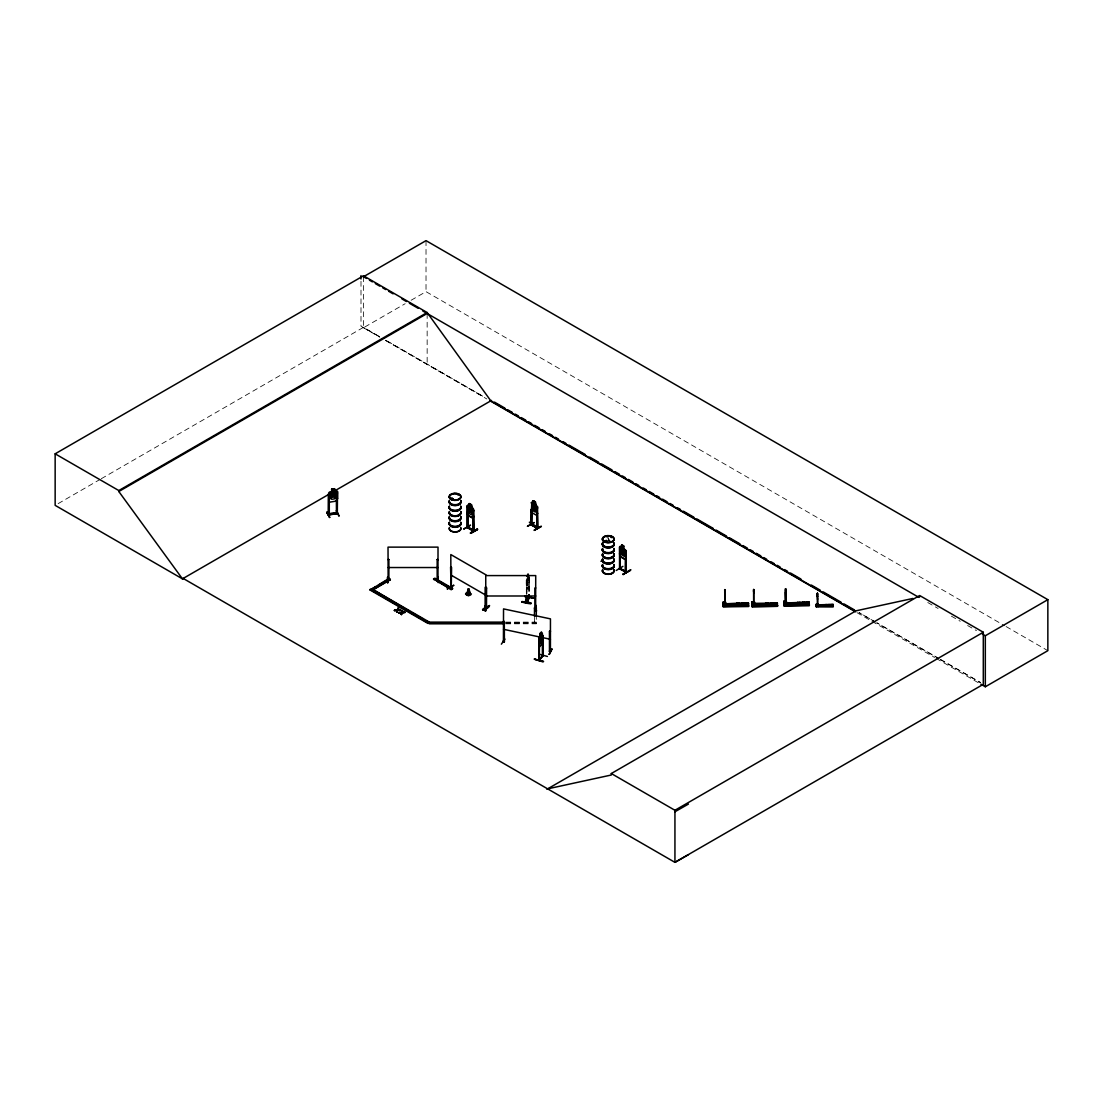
<?xml version="1.0" encoding="UTF-8"?>
<svg xmlns="http://www.w3.org/2000/svg" width="1103" height="1103" viewBox="0 0 1103 1103"><rect width="100%" height="100%" fill="white"/><g stroke="black" fill="none" stroke-linecap="round" stroke-linejoin="round"><path stroke-width="0.75" stroke-dasharray="5 3.75" d="M528.709 585.362C531.963 573.56 522.725 600.156 528.806 585.376M526.365 594.076L526.241 580.661L528.047 576.552M527.275 578.151L526.214 580.674M527.234 578.124L526.683 594.131M526.931 581.764L526.931 593.676M526.186 583.046L528.999 577.986M58.128 503.644L99.808 479.571M101.297 478.716L363.494 327.329L379.777 336.732M363.494 276.743L363.494 327.756L405.187 303.697M411.129 300.25L426.02 291.661L1004.599 625.704M608.498 539.67L609.987 540.442L608.429 539.712L608.58 537.12M505.726 622.12L536.306 622.12M505.726 622.754L536.306 622.754M505.726 623.167L536.306 623.167M505.726 623.802L536.306 623.802L536.306 617.308M526.31 587.444L526.627 589.36M379.556 336.856L360.998 326.185L360.998 280.658M385.499 340.276L483.39 396.57L385.705 340.151M875.272 621.927L858.961 612.537L875.23 621.94M939.053 658.601L876.761 622.768L938.887 658.698M940.528 659.442L980.581 682.481M1006.101 626.559L1047.85 650.673M927.775 602.528L938.101 608.484M951.379 616.15L960.244 621.265M967.621 625.525L976.472 630.64M940.363 659.539L980.333 682.619M363.494 327.756L379.777 337.16M385.705 340.579L486.85 398.969M856.976 612.661L870.405 620.424M871.908 621.279L934.586 657.471M936.075 658.339L979.354 683.322M606.76 537.492L608.07 538.236L608.07 537.409M608.429 539.712L609.518 541.173M526.71 584.493L527.179 585.665L528.502 578.096M534.486 617.308L534.486 622.754M529.399 577.172L529.399 592.476M529.15 577.641L529.15 594.641M528.999 575.614L529.082 592.421M528.833 577.586L528.833 592.89M427.151 313.486L427.151 364.5M426.02 240.647L426.02 291.661M608.236 540.277A5.846 3.378 0 0 1 609.752 540.387M528.047 577.379L527.179 583.652L528.047 577.379"/><path stroke-width="1.5" d="M725.029 593L724.809 605.257L724.74 589.788M725.043 594.517L725.002 605.257L724.726 589.609L724.685 590.326M753.721 592.78L753.694 605.023L753.625 589.374L753.583 591.401M785.584 604.389L785.488 588.781L785.584 604.389L785.612 592.146M723.085 602.803L723.416 602.583M724.519 602.721L724.381 603.107M752.025 602.858L754.535 602.073L751.97 602.114M752.315 602.376L752.274 604.94C751.295 600.873 752.439 603.713 753.418 602.335M783.916 602.445L784.109 601.245L784.205 602.459M783.847 601.88L786.425 601.659L783.847 601.48M784.192 602.403L785.708 602.238L784.261 602.266M784.936 602.362L785.267 602.459M816.758 604.389L817.254 604.43M816.289 603.989L818.012 604.099L816.303 604.541M817.613 598.653L817.475 599.343M724.188 602.941L723.375 602.583M752.991 602.886L753.377 602.417M723.085 602.665L725.65 602.307L723.072 602.348L723.072 603.672M753.832 589.553L753.597 592.201M817.475 598.653L817.42 593.097L817.585 605.809M817.613 599.053L817.461 605.809L817.351 604.265M468.348 591.622C467.548 583.446 472.939 598.06 467.079 594.476L468.43 588.947M724.919 589.609L724.699 592.435M748.454 604.306L748.427 603.313L723.044 603.851L748.427 603.051L745.849 603.355M723.168 605.85L723.196 606.884L748.565 606.526L748.537 605.492L723.154 606.03L748.551 606.195L748.427 603.051M751.97 603.975L777.339 603.603L753.652 604.127M752.053 605.795L777.436 605.257L777.463 606.292L752.094 606.65L777.463 606.292M774.747 603.12L777.312 602.817L777.45 605.961L752.067 606.236L752.232 601.88M777.463 605.961L777.436 605.257M809.23 603.438L809.202 602.445L783.819 602.983L809.202 602.183L806.624 602.486M783.943 604.982L783.971 606.03L809.34 605.657L809.312 604.885L783.93 605.078L809.326 605.271L809.202 602.183M816.275 604.871L816.289 605.561L816.275 604.871L833.192 604.458L831.483 604.651M816.358 606.788L816.771 604.279M816.344 606.443L833.289 606.774M816.289 604.83L816.358 606.678L833.289 606.429L833.192 604.458M752.453 602.996L753.197 602.886M467.741 594.793L468.182 589.112L466.79 594.007M521.857 602.155C527.317 599.991 539.491 606.622 521.871 602.073M530.957 603.051L521.995 601.507M542.773 640.429L542.373 643.435L542.359 633.315L539.202 637.079M753.694 605.616L768.281 605.919L768.157 602.941L765.592 603.244M528.999 597.509L528.833 594.586M529.426 597.605L526.793 602.596M534.693 659.291C561.537 666.226 516.273 653.817 542.952 661.897M738.789 604.954L738.541 603.81M766.213 604.747L765.923 603.961M767.95 604.458L767.647 603.658M825.913 604.968L826.767 605.588M467.493 593.138L468.292 588.974M467.079 594.476L468.72 589.085M451.83 498.322L451.127 498.79M451.43 498.542L452.133 498.446M452.823 498.79L451.761 498.322M452.85 499.011L452.575 498.446M457.993 495.109L458.296 494.751M604.858 541.228L605.781 540.828M604.747 540.718C602.886 542.221 607.725 541.614 605.285 540.635M611.889 537.064L611.31 537.63M538.802 638.499L539.27 637.051L538.802 645.241M521.981 601.88L530.97 603.465M622.671 550.907L624.712 549.818L623.333 551.914L624.767 555.719L622.892 552.189C622.037 555.609 619.472 552.879 622.437 551.376L621.072 547.722L622.726 550.659M472.911 518.272L473.738 516.163L472.994 518.231L467.81 515.322L467.217 512.399M536.706 515.322L537.506 513.267M537.575 513.322L536.761 515.432L531.66 512.481L531.053 509.558L531.66 512.481M619.528 553.651L620.203 556.546L625.304 559.497L626.118 557.387M332.954 494.489L330.569 492.71L332.43 495.275L330.486 498.584L333.065 495.73L335.615 497.756L333.657 495.095L335.533 491.91L333.023 494.309M336.401 512.978C317.829 517.514 336.25 510.399 337.325 513.584L337.504 491.593L337.532 498.391L336.512 501.052L329.563 502.168L328.639 499.824M336.512 501.052L337.532 498.391M328.377 514.811L337.311 513.364L337.408 512.605M336.705 512.978L337.311 512.619M540.084 636.017L540.084 643.545L541.973 639.244L541.449 631.895L540.029 633.48L540.029 635.99M394.447 610.124L397.218 610.111L397.204 612.151L397.976 608.125L397.314 610.18L394.447 610.552L397.314 610.18M401.506 614.206L402.181 612.551L405.008 612.179L402.181 612.965L401.506 614.633L400.968 613.888L401.506 614.633M401.616 612.248C395.081 612.468 402.595 614.371 402.278 610.607L402.278 612.62M401.616 612.661L402.278 610.607M396.666 611.834L397.218 610.111M398.514 608.429C395.743 611.2 401.947 610.8 400.196 609.407L397.976 609.711M400.968 614.316L401.52 612.592L398.748 613.034M402.181 612.965L402.816 610.91M539.505 659.346L538.802 659.566M542.428 655.982L542.8 635.204L543.145 655.761L539.146 660.463L539.174 659.208M543.09 655.003L542.662 655.637L542.841 654.81M327.164 511.861L329.563 517.472M329.618 517.128L326.681 512.33L329.687 517.5M463.853 528.971L470.526 525.138L463.908 528.957M534.321 522.615L527.386 526.324L534.017 522.505M616.232 570.499L622.919 566.349M453.857 585.362L447.294 588.905M450.741 586.575L450.948 586.617M451.499 587.72L451.499 586.975M486.23 607.064L485.265 606.857L485.885 607.16M486.161 587.361L485.334 587.154L485.237 607.546L486.244 607.781L486.161 595.551M387.911 582.329L387.898 577.324M387.484 582.687L387.415 577.283M467.107 527.606L467.837 527.965L468.003 507.38L467.176 507.173L468.003 507.38M467.769 507.518L467.962 527.73M468.072 527.303L473.959 530.488L473.104 530.295M473.642 531.37L467.176 527.579L467.217 505.67L469.382 506.029L469.313 503.561L471.56 504.774L471.491 507.325L473.738 509.421L473.725 531.37L472.994 530.198M467.534 527.441L473.973 531.205L473.297 510.441L473.104 531.039M485.623 610.772L485.623 605.781M485.196 611.131L485.141 605.726M537.147 514.398L536.94 528.199L537.147 507.601L537.809 528.392L531.012 524.766L531.756 502.334L537.575 506.58L537.575 528.516L530.957 524.766L531.232 523.815M531.853 504.54L531.591 525.125L531.356 523.884M536.913 527.468C542.4 529.923 517.031 513.681 537.492 528.53M619.665 546.964L619.9 568.679C626.656 571.451 631.15 575.077 620.134 569.176M620.451 568.307L619.486 568.004L620.231 568.431M620.107 569.134L619.789 548.246L620.231 569.176L619.776 567.866M501.355 644.166L504.926 639.106M527.234 575.601L528.075 573.891L528.144 576.566L528.792 575.38M528.047 576.552L528.999 575.614M504.223 621.637L503.423 621.472L504.223 621.637L504.429 641.891L503.451 641.684M503.506 641.918C502.168 640.719 506.029 641.45 503.451 640.94M549.542 631.274L550.452 631.261L549.542 631.274L549.611 651.721L549.652 631.095M549.446 651.128L550.535 650.935L549.597 651.749M548.894 654.313L552.093 648.812L549.391 654.396M738.955 604.83L738.927 604.017M451.155 498.914L452.795 498.914M611.186 537.354L611.917 537.106M329.439 514.122L329.301 514.88L329.287 494.254L328.473 494.378L328.473 514.991L328.611 493.027L329.563 491.979L336.484 490.932L337.435 491.69L336.484 490.932M329.356 514.867L329.342 513.874M337.38 513.571L328.666 514.977M528.957 596.82L529.219 598.005M526.931 601.425L526.793 601.852M540.305 633.66L541.09 632.695L540.305 634.501M539.215 639.547L539.229 660.435M542.331 643.38L539.257 647.185L538.843 645.172M538.967 654.134L547.419 656.464M542.386 655.568L539.505 659.291M538.843 660.394L542.8 655.609M388.945 579.406L388.132 579.406M388.973 579.585L388.118 579.144C387.056 581.047 390.269 580.247 389.028 578.427L390.324 579.806L372.649 590.008L390.324 579.172M438.084 579.406L437.091 579.42M438.084 580.15L437.16 580.123L437.16 559.538L438.015 559.717L437.16 559.538M486.657 607.863L485.361 607.615M485.554 587.017L485.651 608.58L486.657 608.594L486.588 607.588M526.545 602.169L526.931 595.372M737.287 603.92L737.797 605.133L739.038 604.168M766.02 604.03L767.426 603.782M767.853 604.389L766.433 604.623M797.896 603.396L799.703 603.369M799.73 603.755L798.089 603.906M826.767 605.726L826.437 604.927M605.588 541.38L604.816 540.801M467.217 505.781L467.934 505.271M531.053 502.83L531.784 502.43M621.706 544.772L623.953 545.985L623.802 548.577L624.891 550.052L624.891 554.726L623.802 556.119L621.775 554.947L620.686 552.3L620.686 547.626L621.775 547.405C621.044 540.732 623.209 549.749 620.286 546.385L619.528 546.923L619.555 568.817M387.925 579.944L388.973 579.93M388.876 580.178L388.876 559.524L388.022 559.538L388.876 559.524M437.988 580.15L438.015 547.129L388.022 547.129L388.132 580.15M485.775 607.629L486.685 608.043M486.588 587.982L485.747 587.982L486.588 587.982L486.492 608.635L485.747 608.387L486.685 608.387M535.727 607.601C537.133 609.132 533.245 608.442 535.824 608.387M535.7 607.85L534.817 607.863M535.7 608.594L534.983 608.332M451.086 587.816L450.589 567.094L451.417 567.3L451.251 587.885L451.417 567.3M450.617 587.554L451.417 587.678L450.741 587.32M489.456 605.588C473.794 612.716 489.856 609.366 489.401 605.533M482.824 609.807L489.456 605.878L483.197 610M183.263 578.482L182.547 578.91L55.15 505.353L55.15 453.816L363.494 275.791L427.151 312.535L490.807 400.83L855.266 611.255M363.494 275.791L363.494 276.743L426.02 240.647L1047.85 599.66L1047.85 650.673L985.324 686.769L980.857 684.177M55.15 453.816L118.807 490.559L427.151 312.535M688.437 854.66L674.939 862.353L183.181 578.441L182.45 578.854L118.807 491.511L427.151 313.486M182.45 578.854L328.818 494.351M331.7 492.614L334.471 492.172L334.471 496.86L331.7 497.301L331.7 492.614L491.524 400.417M469.313 503.561L468.292 511.089L469.382 513.722L471.408 514.894L472.498 513.515L472.498 508.828L471.408 504.857L469.382 503.685M467.837 505.215L472.939 508.166M473.89 510.786L473.063 510.579M467.81 515.322L472.939 518.12M467.203 526.889L467.837 527.22M426.268 620.961L429.232 622.685L427.95 623.429L370.07 590.008L389.028 578.427M370.07 590.008L375.778 586.713M378.729 585.017L389.028 579.061L390.324 579.806M472.994 530.943L473.297 517.238M470.526 532.79C491.593 521.402 456.559 541.118 477.199 529.026M470.526 533.204L477.516 529.55M470.884 533.369L477.502 529.523M533.163 500.721L535.41 501.934L536.348 505.987L536.348 510.675L535.258 512.054L533.232 510.882L532.142 508.249L532.142 503.561L533.232 503.354L533.232 500.679L535.41 501.934M533.163 503.23L533.3 500.803M535.41 504.443L535.258 502.017M537.74 507.945L536.913 507.725M433.576 578.923L434.872 578.179L452.547 588.382L451.251 589.76L433.576 578.923L451.251 589.126L452.547 588.382M433.576 579.558L434.872 578.813L452.547 589.016M534.376 529.936C555.388 518.658 520.175 538.209 541.063 526.503M468.334 592.228C461.633 593.442 469.892 597.895 471.395 593.855M370.07 589.374L427.95 622.781L429.232 622.037L429.288 623.802L504.03 623.802M620.286 546.385L626.118 550.645L626.035 572.581M603.231 559.952L600.914 561.303M623.871 548.536L625.98 550.673M626.049 550.687L626.049 572.54M625.456 551.79L626.283 551.996L625.456 551.79L625.456 572.278M625.304 559.497L620.244 556.491L619.665 553.651M625.387 571.616L620.231 568.652L626.283 571.63M625.484 572.25L625.677 556.753M622.919 574.001C634.542 568.996 632.35 567.604 623.292 574.622M622.919 574.429L629.91 570.761M546.923 789.279L855.997 610.828L912.939 598.446M547.639 788.852L611.296 775.009L611.296 773.534L919.64 595.51L983.297 632.253L983.297 684.329L674.939 862.353L674.939 810.278L983.297 632.253M919.64 596.985L918.923 597.412L422.711 310.922M982.373 634.046L985.324 635.755L1047.85 599.66M674.939 811.767L688.437 804.073M550.383 651.142L549.515 650.977M452.575 499.135L451.761 499.259M549.542 651.68L550.425 651.859L550.452 618.866L503.533 608.897L503.423 641.877L504.223 642.043L504.333 621.458M737.493 604.03L738.762 604.113M738.583 604.844L737.149 604.651M605.133 541.601L605.45 541.27M605.285 541.518L605.63 540.787M531.177 524.559L531.246 509.296M331.576 489.153L334.567 488.726L334.471 491.331L335.946 491.938L335.946 496.626L334.471 498.873L331.7 499.314L330.224 497.55L330.224 492.862L331.7 491.786L331.603 489.208M331.7 489.277L334.54 488.67L334.567 491.235M336.498 493.096L337.408 493.138L336.498 493.096L336.608 513.722L336.58 493.275M336.691 510.758L338.786 515.97M336.25 510.717L339.172 515.914M542.731 656.133L542.235 633.398M539.257 659.897L539.505 639.616M400.706 610.124L397.976 610.138L400.706 609.697M394.447 610.552L397.218 610.538M402.278 612.193L405.008 612.179M398.748 612.606L405.008 612.606M438.015 579.199L437.064 579.599M451.83 498.584L452.52 498.708L451.816 498.983M485.596 607.422L486.244 607.781M467.396 527.441L467.396 507.035M531.577 524.339L530.929 523.98M785.488 592.38L785.777 604.389M817.585 594.738L817.42 593.166M817.516 597.261L817.406 595.372L817.585 596.571M736.694 603.479L739.272 603.176L739.382 605.878M741.561 603.148C742.498 610.111 739.561 600.694 744.125 603.107L744.249 605.809M770.445 603.176L773.024 602.872L773.134 605.575M797.469 602.61L800.047 602.307L800.158 605.009M802.322 602.541L804.9 602.238L805.025 604.954M752.067 604.609L754.645 604.568L754.659 606.112L754.549 603.355L751.97 603.382L777.312 603.079L777.353 604.113M723.058 604.292L746.759 604.044M807.534 603.176L783.833 603.272L809.202 602.914M746.759 604.375L723.085 604.706L723.044 603.851M807.534 603.506L783.847 603.837L783.819 602.983M723.182 604.844L725.76 605.009L723.141 605.175M753.666 604.416L775.657 604.141M783.957 603.975L786.522 603.934L786.536 605.478L786.425 602.721M783.916 604.306L786.536 604.154M752.039 604.94L754.659 604.789M825.375 604.734L827.085 604.541L827.167 606.347M828.615 604.692L830.338 604.499L830.407 606.292M746.855 605.974L723.168 606.319L723.085 603.617M768.97 605.464L774.058 605.478M777.436 605.437L774.857 605.823L774.747 602.845M809.34 605.326L783.943 605.45L783.847 602.817M748.565 606.016L723.168 606.374L723.113 602.114M751.97 604.472L751.943 603.438L752.081 606.154L777.45 605.781M809.34 605.147L783.943 605.506L783.888 601.245M816.358 605.644L833.22 605.313M816.344 605.878L818.081 605.768M438.208 577.269L438.222 582.674M437.16 579.944L438.112 579.944M534.983 608.635L534.886 587.982L535.727 587.982M535.727 607.643L534.79 608.043M535.865 605.382L536.375 611.186L535.865 605.671M388.022 567.535L438.015 567.535M485.747 595.992L535.727 595.992M534.486 608.318L536.306 608.318M429.288 622.12L504.03 622.12M429.288 623.167L504.03 623.167M534.914 607.85L534.817 608.608M485.747 608.622L485.747 575.587L535.727 575.587L535.631 608.635M503.519 640.912L503.657 641.67M550.232 651.845L549.763 650.742M485.885 607.905L485.927 595.689M524.807 596.558L533.783 598.171M526.958 601.59C533.659 586.479 522.808 615.295 526.365 595.785M503.533 629.303L550.452 639.271M540.029 633.48L540.167 636.045M543.117 654.961L542.386 655.347M767.647 603.879C764.42 602.335 767.605 606.912 767.826 603.782M469.147 593.056L470.112 593.841M453.554 585.252L447.335 588.892M363.494 276.743L366.458 278.452M369.422 280.162L372.387 281.872M375.337 283.581L379.777 286.146M382.741 287.855L385.705 289.565M388.67 291.275L393.109 293.839M401.988 298.968L406.428 301.533M409.392 303.242L418.271 308.357M494.502 402.126L504.912 408.138M507.89 409.861L512.357 412.439M515.322 414.149L518.3 415.872M521.278 417.582L525.745 420.16M528.723 421.884L531.687 423.607M534.665 425.317L539.133 427.895M542.111 429.618L545.075 431.328M549.542 433.906L552.52 435.63M555.498 437.339L558.463 439.063M562.93 441.641L565.908 443.351M568.886 445.074L585.252 454.519M589.705 457.097L598.639 462.254M601.604 463.963L612.027 469.975M614.991 471.698L619.459 474.276M622.437 475.986L625.415 477.709M628.393 479.433L632.846 481.997M635.824 483.721L638.802 485.444M643.256 488.009L646.234 489.732M649.212 491.455L653.679 494.034M656.657 495.743L659.622 497.467M662.6 499.176L667.067 501.755M670.045 503.478L673.009 505.188M677.476 507.766L680.454 509.489M683.433 511.199L693.842 517.21M696.82 518.934L713.186 528.378M716.15 530.102L726.574 536.113M729.538 537.823L739.961 543.848M742.926 545.558L747.393 548.136M750.371 549.859L753.349 551.569M756.327 553.292L760.78 555.871M763.759 557.58L766.737 559.304M771.19 561.882L774.168 563.592M777.146 565.315L780.124 567.025M784.591 569.603L787.556 571.326M790.534 573.036L800.943 579.061M811.367 585.073L820.287 590.215M823.265 591.939L841.12 602.238M844.085 603.961L854.508 609.973M489.829 400.692L855.487 611.807M473.559 530.557L468.086 527.055L468.072 527.827M486.161 574.966L450.81 554.561L450.92 587.389M450.81 574.966L486.161 595.372M465.507 593.993L468.334 595.689M429.232 622.037L371.366 588.63L409.944 611.545M412.908 613.254L423.304 619.252M398.514 608.856L397.976 608.125M396.666 611.407L397.204 612.151M611.296 773.534L674.939 810.278M526.931 602.169L526.614 595.317M329.287 494.254L328.473 494.378M468.665 589.002L469.809 593.373M468.692 589.154L469.961 594.324M538.76 645.145L539.257 647.185M468.61 589.223L469.409 594.71M468.568 588.961L468.954 591.691M831.483 604.472L831.552 606.278M828.615 604.513L828.698 606.319M825.375 604.568L825.444 606.36M818.012 604.802L818.081 606.65L818.081 605.63M816.468 605.313L816.344 604.389M806.624 602.224L806.734 604.927M802.322 602.279L802.446 604.982M797.469 602.348L797.579 605.051M783.847 602.748L783.943 605.161M770.445 602.914L770.57 605.616M765.592 602.983L765.703 605.685M752.012 601.88L752.039 602.707M745.849 603.079L745.959 605.795M736.694 603.217L736.804 605.919M725.65 603.589L725.76 606.347L725.746 604.802M723.334 604.347L723.375 605.175L723.334 602.114M785.75 589.857L785.694 588.74L785.667 591.566M753.666 589.94L753.804 593.014M748.427 603.782L723.072 604.375M817.447 593.704L817.447 594.503M785.584 590.546L785.681 592.38M468.472 589.25L468.596 594.875M816.344 606.319L816.372 607.008M752.053 605.616L752.094 606.65M536.375 611.186L535.796 605.354M724.892 592.435L724.878 590.918M724.836 593.014L724.836 593.8M985.324 635.755L985.324 686.769M817.999 603.961L817.999 604.844M786.425 601.438L786.425 602.776M784.109 601.245L784.15 604.306M754.535 602.073L754.535 603.41M725.65 602.307L725.65 603.644M538.843 638.485L538.802 660.435M536.306 616.343L536.306 607.684L534.486 607.684L534.486 616.343M531.853 509.641L531.687 525.125M529.15 594.641L529.15 598.047M450.52 586.713L450.52 587.458M437.257 579.144L437.257 580.192M360.998 275.598L360.998 278.976M118.807 490.559L118.807 491.511M613.847 553.747A5.805 3.35 0 0 1 608.236 557.98A5.86 3.378 0 0 1 602.583 553.871M602.624 553.747A5.805 3.35 0 0 0 608.236 557.98A5.86 3.378 0 0 0 613.888 553.871M604.099 541.518A5.86 3.378 0 0 0 613.888 540.001A5.86 3.378 0 0 0 606.719 535.851A5.86 3.378 0 0 0 604.099 541.518A5.929 3.419 0 0 1 606.705 540.677M613.957 543.379A5.929 3.419 0 0 1 608.236 547.695A5.929 3.419 0 0 1 602.514 543.379M604.044 541.849A5.929 3.419 0 0 1 606.705 540.966M613.888 543.724A5.846 3.378 0 0 1 608.236 547.97A5.846 3.378 0 0 1 602.583 543.724M604.099 542.207A5.846 3.378 0 0 1 605.313 541.67M613.957 543.09A5.929 3.419 0 0 1 608.236 547.405A5.929 3.419 0 0 1 602.514 543.09M613.888 542.773A5.846 3.378 0 0 1 608.236 547.033A5.846 3.378 0 0 1 602.583 542.773M604.099 541.27A5.846 3.378 0 0 1 606.719 540.387M613.875 549.349A5.832 3.364 0 0 1 608.236 553.596A5.832 3.364 0 0 1 602.596 549.349M613.957 549.018A5.929 3.419 0 0 1 608.236 553.32A5.929 3.419 0 0 1 602.514 549.018M613.957 548.729A5.929 3.419 0 0 1 608.236 553.03A5.929 3.419 0 0 1 602.514 548.729M613.888 548.412A5.846 3.378 0 0 1 608.236 552.658A5.846 3.378 0 0 1 602.583 548.412M613.888 554.12A5.86 3.378 0 0 1 608.236 558.38A5.86 3.378 0 0 1 602.583 554.12M613.875 554.588A5.832 3.364 0 0 1 608.236 558.821A5.832 3.364 0 0 1 602.596 554.588M613.888 569.92A5.86 3.378 0 0 1 608.236 574.18A5.86 3.378 0 0 1 602.583 569.92M613.861 569.796A5.818 3.364 0 0 1 608.236 574.015A5.818 3.364 0 0 1 602.61 569.796M613.888 559.772A5.846 3.378 0 0 1 608.236 564.019A5.846 3.378 0 0 1 602.583 559.772M613.888 558.821A5.846 3.378 0 0 1 608.236 563.081A5.846 3.378 0 0 1 602.583 558.821M613.875 565.398A5.832 3.364 0 0 1 608.236 569.644A5.832 3.364 0 0 1 602.596 565.398M613.957 565.067A5.929 3.419 0 0 1 608.236 569.369A5.929 3.419 0 0 1 602.514 565.067M613.957 564.777A5.929 3.419 0 0 1 608.236 569.079A5.929 3.419 0 0 1 602.514 564.777M613.888 564.46A5.846 3.378 0 0 1 608.236 568.707A5.846 3.378 0 0 1 602.583 564.46M613.957 559.428A5.929 3.419 0 0 1 608.236 563.743A5.929 3.419 0 0 1 602.514 559.428M613.957 559.138A5.929 3.419 0 0 1 608.236 563.454A5.929 3.419 0 0 1 602.514 559.138M613.861 570.127A5.818 3.364 0 0 1 608.236 574.346A5.818 3.364 0 0 1 602.61 570.127M460.723 511.558A5.86 3.378 0 0 1 455.07 515.804A5.86 3.378 0 0 1 449.417 511.558M460.709 501.41A5.832 3.364 0 0 1 455.07 505.643A5.832 3.364 0 0 1 449.431 501.41M460.723 500.459A5.846 3.378 0 0 1 455.07 504.705A5.846 3.378 0 0 1 449.431 500.459M460.709 507.035A5.832 3.364 0 0 1 455.07 511.268A5.832 3.364 0 0 1 449.431 507.035M460.792 506.691A5.929 3.419 0 0 1 455.07 511.006A5.929 3.419 0 0 1 449.348 506.691M460.792 506.401A5.929 3.419 0 0 1 455.07 510.717A5.929 3.419 0 0 1 449.348 506.401M460.709 506.084A5.832 3.364 0 0 1 455.07 510.331A5.832 3.364 0 0 1 449.431 506.084M460.792 501.065A5.929 3.419 0 0 1 455.07 505.367A5.929 3.419 0 0 1 449.348 501.065M460.792 500.776A5.929 3.419 0 0 1 455.07 505.077A5.929 3.419 0 0 1 449.348 500.776M460.723 511.751A5.86 3.378 0 0 1 455.07 516.011A5.86 3.378 0 0 1 449.417 511.751M460.709 512.261A5.832 3.364 0 0 1 455.07 516.507A5.832 3.364 0 0 1 449.431 512.261M460.723 527.606A5.86 3.378 0 0 1 455.07 531.853A5.86 3.378 0 0 1 449.417 527.606M460.723 511.971A5.86 3.378 0 0 1 455.07 516.232A5.86 3.378 0 0 1 449.417 511.971M460.709 517.459A5.832 3.364 0 0 1 455.07 521.691A5.832 3.364 0 0 1 449.431 517.459M460.723 516.507A5.846 3.378 0 0 1 455.07 520.754A5.846 3.378 0 0 1 449.431 516.507M460.709 523.084A5.832 3.364 0 0 1 455.07 527.317A5.832 3.364 0 0 1 449.431 523.084M460.792 522.739A5.929 3.419 0 0 1 455.07 527.055A5.929 3.419 0 0 1 449.348 522.739M460.792 522.45A5.929 3.419 0 0 1 455.07 526.765A5.929 3.419 0 0 1 449.348 522.45M460.709 522.133A5.832 3.364 0 0 1 455.07 526.379A5.832 3.364 0 0 1 449.431 522.133M460.792 517.114A5.929 3.419 0 0 1 455.07 521.416A5.929 3.419 0 0 1 449.348 517.114M460.792 516.824A5.929 3.419 0 0 1 455.07 521.126A5.929 3.419 0 0 1 449.348 516.824M460.723 527.799A5.86 3.378 0 0 1 455.07 532.06A5.86 3.378 0 0 1 449.417 527.799M816.289 605.216L833.206 604.982L816.289 605.216M539.712 637.479L540.553 639.354L539.67 643.38L540.815 639.561L541.959 640.609L541.104 638.665L541.931 634.804L540.842 638.416L539.712 637.479M472.401 514.425L470.512 510.979C469.795 514.412 466.996 511.709 470.043 510.165L468.678 506.511L470.471 509.834C471.271 506.525 473.863 509.352 470.94 510.703L472.401 514.425M536.251 511.571L534.348 508.138C533.452 511.571 530.957 508.814 533.893 507.311L532.528 503.671L534.321 506.994C535.12 503.671 537.699 506.511 534.79 507.849L536.251 511.571M387.842 576.91L387.829 582.687L387.842 576.91M485.568 605.368L485.541 611.131L485.568 605.368M524.931 596.378L533.88 597.978L524.931 596.378M527.882 574.732L527.331 576.593L527.882 574.732M797.896 603.176C798.475 606.264 801.219 601.728 797.896 603.176M541.311 635.356L540.084 636.858L540.084 641.546L541.311 640.043L541.311 635.356M333.975 489.318L332.196 489.608L332.196 490.449L333.975 490.159L333.975 489.318M623.443 546.275L622.133 545.53L623.443 547.116L623.443 546.275M623.802 549.418L621.775 548.246L621.775 552.934L623.802 554.106L623.802 549.418M534.9 502.223L533.59 501.465L534.9 503.065L534.9 502.223M535.258 505.367L533.232 504.195L533.232 508.883L535.258 510.055L535.258 505.367M471.05 505.064L469.754 504.319L471.05 505.905L471.05 505.064M471.408 508.207L469.382 507.035L469.382 511.723L471.408 512.895L471.408 508.207M605.313 541.876A5.86 3.378 0 0 0 614.095 538.94A5.86 3.378 0 0 0 605.313 536.017A5.86 3.378 0 0 0 605.313 541.876M605.313 542.331A5.832 3.364 0 0 0 614.068 539.408A5.832 3.364 0 0 0 605.313 536.499A5.832 3.364 0 0 0 605.313 542.331M452.161 499.521A5.832 3.364 0 0 0 460.902 496.598A5.832 3.364 0 0 0 452.161 493.689A5.832 3.364 0 0 0 452.161 499.521M452.161 499.99A5.818 3.364 0 0 0 460.889 497.081A5.818 3.364 0 0 0 452.161 494.172A5.818 3.364 0 0 0 452.161 499.99M452.147 499.742A5.86 3.378 0 0 0 460.93 496.805A5.86 3.378 0 0 0 452.147 493.882A5.86 3.378 0 0 0 452.147 499.742"/></g></svg>
